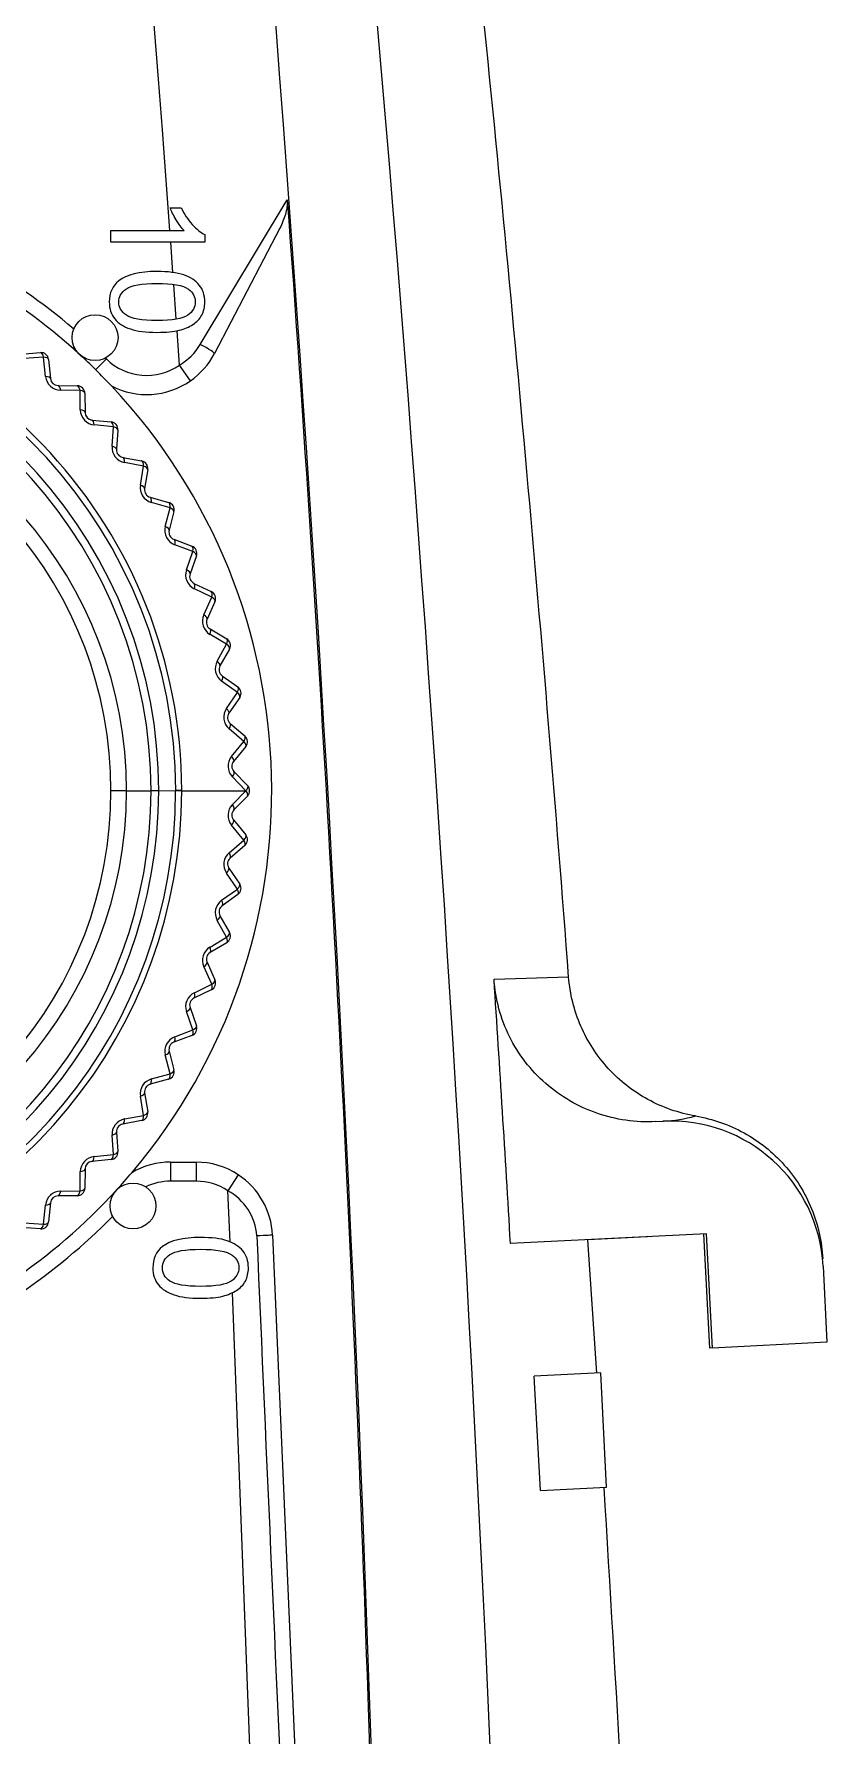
# Model space of a CAD drawing. Header units: millimetres. Extents: x -16130 to 36813, y -8099 to 27484.
# Drawn here: x 31220.14 to 31240.89, y 18324.54 to 18369.13 of the extents above; entities that cross this region are included whole.
import ezdxf

# ---------------------------------------------------------------- set-up
doc = ezdxf.new("R2010")
doc.units = ezdxf.units.MM
doc.header["$LTSCALE"] = 6

# ---------------------------------------------------------------- blocks, each defined once
blk = doc.blocks.new('140.096a')
at = {"color": 0}
for p, q in [((-51.877, 177.356), (-49.88, 177.457)), ((-49.88, 177.457), (-49.728, 174.461)), ((-49.728, 174.461), (-52.724, 174.309)), ((-49.727, 174.394), (-52.721, 174.237)), ((-49.731, 174.461), (-49.727, 174.394)), ((-52.724, 174.309), (-52.464, 169.175)), ((-55.661, 172.977), (-55.67, 173.159)), ((-52.645, 172.751), (-52.564, 171.197)), ((-46.083, 171.692), (-49.08, 171.54)), ((-45.996, 169.961), (-46.083, 171.692)), ((-49.074, 171.432), (-52.567, 171.197)), ((-49.08, 171.54), (-48.991, 169.794)), ((-46.078, 171.631), (-46.08, 171.631)), ((-46.077, 171.624), (-46.078, 171.631)), ((-59.392, 168.745), (-59.45, 170.698)), ((-45.996, 169.961), (-48.991, 169.794)), ((-52.686, 162.947), (-35.079, 163.716)), ((-76.02, 161.058), (-79.806, 163.333)), ((-79.069, 163.139), (-75.784, 161.429)), ((-64.828, 161.938), (-64.468, 162.29)), ((-64.188, 162.29), (-63.828, 161.938)), ((-38.079, 162.4), (-51.18, 161.898)), ((-67.341, 161.631), (-67.047, 162.04)), ((-66.903, 162.027), (-67.198, 161.616)), ((-66.484, 161.742), (-66.903, 162.027)), ((-66.772, 162.089), (-66.356, 161.805)), ((-66.091, 161.839), (-65.763, 162.221)), ((-65.62, 162.195), (-65.951, 161.812)), ((-65.228, 161.875), (-65.62, 162.195)), ((-65.484, 162.246), (-65.095, 161.927)), ((-64.328, 162.252), (-64.691, 161.898)), ((-64.328, 160.57), (-64.328, 162.252)), ((-63.965, 161.898), (-64.328, 162.252)), ((-63.562, 161.927), (-63.172, 162.246)), ((-63.036, 162.195), (-63.428, 161.875)), ((-62.705, 161.812), (-63.036, 162.195)), ((-62.894, 162.221), (-62.565, 161.839)), ((-62.301, 161.805), (-61.885, 162.089)), ((-61.754, 162.027), (-62.173, 161.742)), ((-61.458, 161.616), (-61.754, 162.027)), ((-61.61, 162.04), (-61.316, 161.631)), ((-54.269, 162.05), (-53.851, 161.775)), ((-52.512, 161.837), (-53.851, 161.775)), ((-69.28, 161.442), (-68.821, 161.234)), ((-68.567, 161.314), (-68.31, 161.748)), ((-68.165, 161.747), (-68.424, 161.312)), ((-67.723, 161.499), (-68.165, 161.747)), ((-68.04, 161.82), (-67.601, 161.573)), ((-61.055, 161.573), (-60.616, 161.82)), ((-60.491, 161.747), (-60.933, 161.499)), ((-60.232, 161.312), (-60.491, 161.747)), ((-60.346, 161.748), (-60.089, 161.314)), ((-59.835, 161.234), (-59.376, 161.442)), ((-78.895, 161.175), (-78.701, 161.175)), ((-78.701, 161.175), (-78.701, 158.716)), ((-70.483, 160.957), (-70.008, 160.79)), ((-69.761, 160.892), (-69.543, 161.346)), ((-69.399, 161.358), (-69.619, 160.902)), ((-68.937, 161.15), (-69.399, 161.358)), ((-59.258, 161.358), (-59.72, 161.15)), ((-59.038, 160.902), (-59.258, 161.358)), ((-59.113, 161.346), (-58.895, 160.892)), ((-58.649, 160.79), (-58.173, 160.957)), ((-54.599, 160.949), (-54.099, 160.949)), ((-54.599, 160.279), (-54.599, 160.949)), ((-54.099, 160.949), (-54.099, 160.279)), ((-79.6, 160.269), (-79.6, 160.56)), ((-79.002, 158.716), (-79.002, 160.632)), ((-75.476, 160.512), (-76.379, 160.449)), ((-75.066, 160.798), (-75.476, 160.512)), ((-70.914, 160.367), (-70.736, 160.839)), ((-70.594, 160.863), (-70.773, 160.39)), ((-70.115, 160.696), (-70.594, 160.863)), ((-64.332, 160.57), (-64.328, 160.57)), ((-64.332, 160.57), (-64.332, 160.412)), ((-64.328, 160.57), (-64.328, 160.412)), ((-58.063, 160.863), (-58.541, 160.696)), ((-57.883, 160.39), (-58.063, 160.863)), ((-57.92, 160.839), (-57.742, 160.367)), ((-77.903, 160.341), (-78.701, 160.283)), ((-76.681, 160.428), (-77.593, 160.363)), ((-72.017, 159.744), (-71.881, 160.229)), ((-71.741, 160.266), (-71.878, 159.779)), ((-71.25, 160.141), (-71.741, 160.266)), ((-71.639, 160.369), (-71.151, 160.244)), ((-64.329, 159.972), (-64.332, 160.412)), ((-64.328, 160.412), (-64.332, 160.412)), ((-57.506, 160.244), (-57.018, 160.369)), ((-56.915, 160.266), (-57.407, 160.141)), ((-56.778, 159.779), (-56.915, 160.266)), ((-56.775, 160.229), (-56.639, 159.744)), ((-54.599, 160.279), (-54.099, 160.279)), ((-72.739, 159.682), (-72.242, 159.601)), ((-64.329, 159.972), (-64.328, 159.972)), ((-64.329, 159.972), (-64.329, 159.769)), ((-64.328, 159.769), (-64.329, 159.769)), ((-64.328, 159.972), (-64.328, 159.769)), ((-64.328, 159.128), (-64.328, 159.769)), ((-56.414, 159.601), (-55.917, 159.682)), ((-73.061, 159.027), (-72.968, 159.522)), ((-72.832, 159.572), (-72.926, 159.074)), ((-72.332, 159.49), (-72.832, 159.572)), ((-55.824, 159.572), (-56.325, 159.49)), ((-55.73, 159.074), (-55.824, 159.572)), ((-55.688, 159.522), (-55.595, 159.027)), ((-78.701, 158.716), (-79.002, 158.716)), ((-74.039, 158.222), (-73.989, 158.723)), ((-73.858, 158.785), (-73.909, 158.28)), ((-73.353, 158.747), (-73.858, 158.785)), ((-73.775, 158.903), (-73.273, 158.865)), ((-64.328, 159.128), (-64.328, 158.717)), ((-55.384, 158.865), (-54.881, 158.903)), ((-54.798, 158.785), (-55.304, 158.747)), ((-54.748, 158.28), (-54.798, 158.785)), ((-54.667, 158.723), (-54.617, 158.222)), ((-53.879, 158.876), (-53.879, 158.876)), ((-75.355, 158.319), (-75.64, 158.601)), ((-74.943, 157.334), (-74.937, 157.838)), ((-74.812, 157.911), (-74.818, 157.404)), ((-74.305, 157.917), (-74.812, 157.911)), ((-74.739, 158.036), (-74.236, 158.041)), ((-54.421, 158.041), (-53.917, 158.036)), ((-53.844, 157.911), (-54.351, 157.917)), ((-53.838, 157.404), (-53.844, 157.911)), ((-53.719, 157.838), (-53.713, 157.334)), ((-75.181, 157.007), (-75.686, 156.957)), ((-75.686, 156.957), (-75.648, 156.451)), ((-75.624, 157.088), (-75.123, 157.138)), ((-53.533, 157.138), (-53.032, 157.088)), ((-52.97, 156.957), (-53.475, 157.007)), ((-53.009, 156.451), (-52.97, 156.957)), ((-75.766, 156.371), (-75.804, 156.874)), ((-52.852, 156.874), (-52.89, 156.371))]:
    blk.add_line(p, q, dxfattribs=at)
for centre in [(-53.451, 159.297), (-76.198, 158.304)]:
    blk.add_circle(centre, 0.6, dxfattribs=at)
for centre, radius, start, end in [((-51.675, 173.361), 4, 92.9, 182.9), ((-59.713, 172.949), 4.049, 3.169, 15.3314), ((7.482, -893.306), 1062.981, 90.89395, 99.283434), ((-355.451, 7158.159), 7002.173, 272.4783169, 272.6225428), ((-64.328, 147.427), 15.5, 49.7938, 133.1726), ((-52.599, 160.949), 2, 92.5, 146.6156), ((-65.611, 162.091), 0.2, 50.665, 139.335), ((-64.328, 162.147), 0.2, 45.665, 134.335), ((-63.045, 162.091), 0.2, 40.665, 129.335), ((-52.573, 161.089), 1.45, 93.7511, 151.7686), ((-68.138, 161.646), 0.2, 60.665, 149.335), ((-66.884, 161.923), 0.2, 55.665, 144.335), ((-66.243, 161.97), 0.2, 235.665, 319.335), ((-64.973, 162.188), 0.404, 230.8106, 314.1885), ((-64.968, 162.081), 0.2, 230.665, 314.335), ((-63.684, 162.188), 0.404, 225.8115, 309.1894), ((-63.688, 162.081), 0.2, 225.665, 309.335), ((-62.414, 161.97), 0.2, 220.665, 304.335), ((-61.772, 161.923), 0.2, 35.665, 124.335), ((-60.518, 161.646), 0.2, 30.665, 119.335), ((-52.599, 160.949), 2, 146.6156, 180), ((-76.707, 159.655), 2, 34.851, 62.5), ((-69.363, 161.259), 0.2, 65.665, 154.335), ((-67.526, 161.852), 0.404, 240.7927, 324.2006), ((-67.503, 161.747), 0.2, 240.665, 324.335), ((-66.257, 162.076), 0.404, 235.8029, 319.1935), ((-62.4, 162.076), 0.404, 220.8065, 304.1971), ((-61.13, 161.852), 0.404, 215.7994, 299.2073), ((-61.153, 161.747), 0.2, 215.665, 299.335), ((-59.294, 161.259), 0.2, 25.665, 114.335), ((-52.599, 160.949), 1.5, 146.6156, 180), ((-76.869, 159.669), 1.628, 31.1839, 58.5467), ((-70.549, 160.768), 0.2, 70.665, 159.335), ((-68.771, 161.518), 0.404, 245.7808, 329.2102), ((-68.739, 161.416), 0.2, 245.665, 329.335), ((-59.885, 161.518), 0.404, 210.7898, 294.2192), ((-59.917, 161.416), 0.2, 210.665, 294.335), ((-58.107, 160.768), 0.2, 20.665, 109.335), ((-64.322, 147.442), 13.128, 90.0429, 259.7499), ((-76.707, 159.655), 1.5, 315.3515, 34.851), ((-76.707, 159.655), 2, 332.4884, 34.851), ((-69.982, 161.077), 0.404, 250.7672, 334.2229), ((-69.942, 160.979), 0.2, 250.665, 334.335), ((-64.333, 147.444), 13.126, 11.1596, 89.977), ((-58.674, 161.077), 0.404, 205.7771, 289.2328), ((-58.715, 160.979), 0.2, 205.665, 289.335), ((-64.322, 147.449), 12.964, 90.0451, 259.2353), ((-71.688, 160.175), 0.2, 75.665, 164.335), ((-71.151, 160.533), 0.404, 255.7453, 339.2444), ((-71.101, 160.438), 0.2, 255.665, 339.335), ((-64.334, 147.45), 12.962, 11.1277, 89.9755), ((-57.506, 160.533), 0.404, 200.7556, 284.2547), ((-57.555, 160.438), 0.2, 200.665, 284.335), ((-56.968, 160.175), 0.2, 15.665, 104.335), ((-52.599, 160.279), 2, 180, 210.478), ((-52.599, 160.279), 1.5, 180, 205.6629), ((-64.309, 147.463), 12.509, 90.0888, 257.0271), ((-64.31, 147.465), 12.304, 90.086, 256.7477), ((-72.771, 159.485), 0.2, 80.665, 169.335), ((-72.267, 159.888), 0.403, 260.7224, 344.2671), ((-72.21, 159.798), 0.2, 260.665, 344.335), ((-64.343, 147.469), 12.502, 11.0002, 89.9327), ((-64.342, 147.471), 12.298, 10.993, 89.9341), ((-56.39, 159.888), 0.403, 195.7329, 279.2776), ((-56.447, 159.798), 0.2, 195.665, 279.335), ((-55.885, 159.485), 0.2, 10.665, 99.335), ((-64.328, 147.427), 15.5, 47.6149, 49.7938), ((-64.328, 147.427), 15.5, 133.1726, 135.3515), ((-64.319, 148.195), 10.932, 90.0469, 254.8925), ((-64.344, 148.151), 10.566, 89.9152, 254.2413), ((-73.79, 158.703), 0.2, 85.665, 174.335), ((-73.322, 159.149), 0.403, 265.7002, 349.2903), ((-73.258, 159.064), 0.2, 265.665, 349.335), ((-64.337, 148.196), 10.932, 285.1063, 89.9543), ((-64.312, 148.151), 10.566, 285.7566, 90.087), ((-55.334, 159.149), 0.403, 190.7097, 274.2998), ((-55.399, 159.064), 0.2, 190.665, 274.335), ((-54.866, 158.703), 0.2, 5.665, 94.335), ((-64.328, 147.427), 15.5, 47.5, 47.6149), ((-64.328, 147.427), 15.5, 20.5, 47.5), ((-64.328, 147.427), 15.9, 22.5259, 45.4741), ((-64.328, 147.427), 15.5, 135.3515, 137.5), ((-64.328, 147.427), 15.9, 135.3515, 135.4741), ((-74.31, 158.32), 0.403, 270.6797, 354.3137), ((-54.347, 158.32), 0.403, 185.6863, 269.3203), ((-64.328, 147.427), 15.5, 137.5, 164.5), ((-74.737, 157.836), 0.2, 90.665, 179.335), ((-74.238, 158.241), 0.2, 270.665, 354.335), ((-54.418, 158.241), 0.2, 185.665, 269.335), ((-53.919, 157.836), 0.2, 0.665, 89.335), ((-64.328, 147.427), 15.9, 139.5259, 162.4741), ((-75.221, 157.408), 0.403, 275.6571, 359.3411), ((-53.435, 157.408), 0.403, 180.6589, 264.3429), ((-75.605, 156.889), 0.2, 95.665, 184.335), ((-75.143, 157.337), 0.2, 275.665, 359.335), ((-53.514, 157.337), 0.2, 180.665, 264.335), ((-53.052, 156.889), 0.2, 355.665, 84.335)]:
    blk.add_arc(centre, radius, start, end, dxfattribs=at)
for centre, major_axis, ratio, start_param, end_param in [((-52.664, 162.448), (-0.022, 0.5), 0.000475, 0, 1.393642), ((-68.138, 161.646), (0.098, 0.174), 0.394854, 0, 1.186275), ((-66.884, 161.923), (-0.162, 0.117), 0.394442, 5.095982, 6.283185), ((-66.884, 161.923), (0.113, 0.165), 0.39434, 0, 1.187085), ((-65.939, 161.709), (-0.152, 0.13), 0.380134, 5.100687, 6.283185), ((-65.611, 162.091), (-0.152, 0.13), 0.393901, 5.095773, 6.283185), ((-65.611, 162.091), (0.127, 0.155), 0.394061, 0, 1.187598), ((-65.222, 161.772), (0.127, 0.155), 0.380115, 0, 1.1826), ((-64.688, 161.795), (-0.14, 0.143), 0.379999, 5.10067, 6.283185), ((-63.968, 161.795), (0.14, 0.143), 0.379999, 0, 1.182515), ((-63.435, 161.772), (-0.127, 0.155), 0.380115, 5.100585, 6.283185), ((-63.045, 162.091), (-0.127, 0.155), 0.394061, 5.095587, 6.283185), ((-63.045, 162.091), (0.152, 0.13), 0.393901, 0, 1.187412), ((-62.717, 161.709), (0.152, 0.13), 0.380134, 0, 1.182499), ((-61.772, 161.923), (-0.113, 0.165), 0.39434, 5.0961, 6.283185), ((-61.772, 161.923), (0.162, 0.117), 0.394442, 0, 1.187203), ((-60.518, 161.646), (-0.098, 0.174), 0.394854, 5.096911, 6.283185), ((-76.014, 160.985), (0.231, 0.444), 0.076639, 0, 1.446333), ((-69.363, 161.259), (0.082, 0.182), 0.395751, 0, 1.185408), ((-68.138, 161.646), (-0.172, 0.102), 0.395308, 5.096385, 6.283185), ((-67.699, 161.399), (0.098, 0.174), 0.380092, 0, 1.181809), ((-67.178, 161.514), (-0.162, 0.117), 0.380568, 5.100618, 6.283185), ((-66.468, 161.639), (0.113, 0.165), 0.380094, 0, 1.182313), ((-62.188, 161.639), (-0.113, 0.165), 0.380094, 5.100872, 6.283185), ((-61.478, 161.514), (0.162, 0.117), 0.380568, 0, 1.182568), ((-60.957, 161.399), (-0.098, 0.174), 0.380092, 5.101376, 6.283185), ((-60.518, 161.646), (0.172, 0.102), 0.395308, 0, 1.1868), ((-59.294, 161.259), (-0.082, 0.182), 0.395751, 5.097777, 6.283185), ((-70.549, 160.768), (0.066, 0.189), 0.397055, 0, 1.184623), ((-69.363, 161.259), (-0.18, 0.087), 0.39628, 5.097164, 6.283185), ((-68.904, 161.052), (0.082, 0.182), 0.38029, 0, 1.181325), ((-68.395, 161.212), (-0.172, 0.102), 0.381096, 5.100666, 6.283185), ((-60.261, 161.212), (0.172, 0.102), 0.381096, 0, 1.182519), ((-59.752, 161.052), (-0.082, 0.182), 0.38029, 5.101861, 6.283185), ((-59.294, 161.259), (0.18, 0.087), 0.39628, 0, 1.186022), ((-58.107, 160.768), (-0.066, 0.189), 0.397055, 5.098562, 6.283185), ((-70.549, 160.768), (-0.187, 0.071), 0.39723, 5.098359, 6.283185), ((-70.074, 160.601), (0.066, 0.189), 0.380829, 0, 1.181087), ((-69.581, 160.805), (-0.18, 0.087), 0.381486, 5.101024, 6.283185), ((-59.075, 160.805), (0.18, 0.087), 0.381486, 0, 1.182161), ((-58.582, 160.601), (-0.066, 0.189), 0.380829, 5.102099, 6.283185), ((-58.107, 160.768), (0.187, 0.071), 0.39723, 0, 1.184826), ((-71.688, 160.175), (-0.193, 0.054), 0.398532, 5.099445, 6.283185), ((-71.688, 160.175), (0.05, 0.194), 0.398301, 0, 1.183472), ((-71.2, 160.05), (0.05, 0.194), 0.381293, 0, 1.180697), ((-70.727, 160.297), (-0.187, 0.071), 0.381784, 5.101568, 6.283185), ((-57.929, 160.297), (0.187, 0.071), 0.381784, 0, 1.181617), ((-57.456, 160.05), (-0.05, 0.194), 0.381293, 5.102488, 6.283185), ((-56.968, 160.175), (-0.05, 0.194), 0.398301, 5.099713, 6.283185), ((-56.968, 160.175), (0.193, 0.054), 0.398532, 0, 1.18374), ((-72.771, 159.485), (0.032, 0.197), 0.399512, 0, 1.182105), ((-72.274, 159.403), (0.032, 0.197), 0.381593, 0, 1.180116), ((-71.824, 159.69), (-0.193, 0.054), 0.382342, 5.101873, 6.283185), ((-56.832, 159.69), (0.193, 0.054), 0.382342, 0, 1.181312), ((-56.382, 159.403), (-0.032, 0.197), 0.381593, 5.103069, 6.283185), ((-55.885, 159.485), (-0.032, 0.197), 0.399512, 5.10108, 6.283185), ((-72.771, 159.485), (-0.197, 0.037), 0.400042, 5.100464, 6.283185), ((-55.885, 159.485), (0.197, 0.037), 0.400042, 0, 1.182722), ((-73.79, 158.703), (-0.199, 0.02), 0.401484, 5.101559, 6.283185), ((-73.79, 158.703), (0.015, 0.199), 0.400789, 0, 1.180817), ((-73.288, 158.665), (0.015, 0.199), 0.381882, 0, 1.179616), ((-72.865, 158.99), (-0.197, 0.037), 0.382932, 5.1021, 6.283185), ((-55.792, 158.99), (0.197, 0.037), 0.382932, 0, 1.181085), ((-55.368, 158.665), (-0.015, 0.199), 0.381882, 5.10357, 6.283185), ((-54.866, 158.703), (-0.015, 0.199), 0.400789, 5.102369, 6.283185), ((-54.866, 158.703), (0.199, 0.02), 0.401484, 0, 1.181627), ((-73.84, 158.202), (-0.199, 0.02), 0.383285, 5.10242, 6.283185), ((-54.816, 158.202), (0.199, 0.02), 0.383285, 0, 1.180765), ((-74.737, 157.836), (-0.2, 0.002), 0.402575, 5.102854, 6.283185), ((-74.737, 157.836), (-0.002, 0.2), 0.402214, 0, 1.17991), ((-74.233, 157.841), (-0.002, 0.2), 0.382301, 0, 1.179478), ((-54.423, 157.841), (0.002, 0.2), 0.382301, 5.103708, 6.283185), ((-53.919, 157.836), (0.002, 0.2), 0.402214, 5.103276, 6.283185), ((-53.919, 157.836), (0.2, 0.002), 0.402575, 0, 1.180331), ((-74.743, 157.332), (-0.2, 0.002), 0.383186, 5.102933, 6.283185), ((-53.913, 157.332), (0.2, 0.002), 0.383186, 0, 1.180252), ((-75.605, 156.889), (-0.199, -0.015), 0.403473, 5.103959, 6.283185), ((-75.605, 156.889), (-0.02, 0.199), 0.403424, 0, 1.17917), ((-75.103, 156.939), (-0.02, 0.199), 0.382728, 0, 1.1797), ((-53.553, 156.939), (0.02, 0.199), 0.382728, 5.103485, 6.283185), ((-53.052, 156.889), (0.02, 0.199), 0.403424, 5.104015, 6.283185), ((-53.052, 156.889), (0.199, -0.015), 0.403473, 0, 1.179227)]:
    blk.add_ellipse(centre, major_axis=major_axis, ratio=ratio, start_param=start_param, end_param=end_param, dxfattribs=at)
for points, knots in [([(-55.808, 174.019), (-55.733, 174.468), (-55.584, 174.891), (-55.143, 175.688), (-54.863, 176.038), (-54.183, 176.643), (-53.801, 176.881), (-52.959, 177.226), (-52.522, 177.323), (-52.067, 177.346)], [0, 0, 0, 0, 0.25, 0.25, 0.5, 0.5, 0.75, 0.75, 1, 1, 1, 1]), ([(-55.808, 174.019), (-55.845, 173.802), (-55.901, 173.585), (-56.046, 173.166), (-56.135, 172.965), (-56.346, 172.578), (-56.469, 172.392), (-56.742, 172.043), (-56.892, 171.881), (-57.217, 171.585), (-57.394, 171.448), (-57.767, 171.207), (-57.961, 171.103), (-58.365, 170.928), (-58.576, 170.857), (-59.008, 170.75), (-59.227, 170.715), (-59.45, 170.698)], [0, 0, 0, 0, 0.125, 0.125, 0.25, 0.25, 0.375, 0.375, 0.5, 0.5, 0.625, 0.625, 0.75, 0.75, 0.875, 0.875, 1, 1, 1, 1]), ([(-55.661, 172.977), (-55.647, 172.714), (-55.659, 172.455), (-55.732, 171.942), (-55.794, 171.685), (-55.965, 171.192), (-56.073, 170.956), (-56.334, 170.507), (-56.488, 170.292), (-56.831, 169.901), (-57.02, 169.723), (-57.433, 169.405), (-57.657, 169.265), (-58.354, 168.919), (-58.868, 168.779), (-59.392, 168.745)], [0, 0, 0, 0, 0.125, 0.125, 0.25, 0.25, 0.375, 0.375, 0.5, 0.5, 0.625, 0.625, 0.75, 0.75, 1, 1, 1, 1]), ([(-59.45, 170.698), (-68.279, 170.028), (-77.1, 169.241), (-94.728, 167.436), (-103.532, 166.417), (-129.886, 163.016), (-147.387, 160.288), (-164.822, 157.098)], [0, 0, 0, 0, 0.25, 0.25, 0.5, 0.5, 1, 1, 1, 1]), ([(-79.806, 163.333), (-68.04, 164.197), (-56.261, 164.853), (-32.683, 165.749), (-20.89, 165.989), (-9.093, 166.021)], [0, 0, 0, 0, 0.5, 0.5, 1, 1, 1, 1]), ([(-79.806, 163.333), (-79.677, 163.343), (-79.549, 163.321), (-79.302, 163.249), (-79.184, 163.199), (-79.069, 163.139)], [0, 0, 0, 0, 0.5, 0.5, 1, 1, 1, 1]), ([(-64.468, 162.29), (-64.464, 162.293), (-64.456, 162.299), (-64.441, 162.301), (-64.426, 162.3), (-64.403, 162.295), (-64.37, 162.281), (-64.341, 162.261), (-64.328, 162.252)], [0, 0, 0, 0, 0.16107, 0.298273, 0.411429, 0.500713, 0.785745, 1, 1, 1, 1]), ([(-64.188, 162.29), (-64.2, 162.301), (-64.219, 162.303), (-64.269, 162.29), (-64.298, 162.274), (-64.328, 162.252)], [0, 0, 0, 0, 0.5, 0.5, 1, 1, 1, 1]), ([(-52.626, 161.065), (-52.626, 161.354), (-52.597, 161.587), (-52.539, 161.765), (-52.48, 161.942), (-52.39, 162.077), (-52.273, 162.173), (-52.157, 162.269), (-52.008, 162.315), (-51.831, 162.316), (-51.699, 162.318), (-51.583, 162.289), (-51.484, 162.237), (-51.384, 162.184), (-51.303, 162.106), (-51.176, 161.908), (-51.126, 161.786), (-51.088, 161.644), (-51.051, 161.501), (-51.033, 161.307), (-51.033, 160.778), (-51.062, 160.546), (-51.123, 160.37), (-51.183, 160.193), (-51.269, 160.056), (-51.386, 159.96), (-51.503, 159.864), (-51.652, 159.816), (-52.067, 159.816), (-52.251, 159.901), (-52.386, 160.069), (-52.549, 160.272), (-52.626, 160.606), (-52.626, 161.065)], [0, 0, 0, 0, 0.105657, 0.105657, 0.105657, 0.179329, 0.179329, 0.179329, 0.250134, 0.250134, 0.250134, 0.303755, 0.303755, 0.303755, 0.35849, 0.35849, 0.413225, 0.413225, 0.413225, 0.501273, 0.501273, 0.605275, 0.605275, 0.605275, 0.678973, 0.678973, 0.678973, 0.750321, 0.750321, 0.84437, 0.84437, 0.84437, 1, 1, 1, 1]), ([(-52.317, 161.066), (-52.317, 160.663), (-52.27, 160.396), (-52.177, 160.264), (-52.083, 160.13), (-51.967, 160.065), (-51.692, 160.065), (-51.578, 160.13), (-51.484, 160.264), (-51.39, 160.397), (-51.344, 160.664), (-51.344, 161.468), (-51.39, 161.737), (-51.484, 161.869), (-51.578, 162), (-51.694, 162.067), (-51.971, 162.067), (-52.081, 162.009), (-52.164, 161.892), (-52.268, 161.745), (-52.317, 161.468), (-52.317, 161.066)], [0, 0, 0, 0, 0.165996, 0.165996, 0.165996, 0.249393, 0.249393, 0.333783, 0.333783, 0.333783, 0.499812, 0.499812, 0.66584, 0.66584, 0.66584, 0.748293, 0.748293, 0.828829, 0.828829, 0.828829, 1, 1, 1, 1]), ([(-79.6, 160.56), (-79.433, 160.638), (-79.287, 160.734), (-79.036, 160.959), (-78.947, 161.068), (-78.895, 161.175)], [0, 0, 0, 0, 0.5, 0.5, 1, 1, 1, 1]), ([(-77.93, 159.924), (-77.93, 160.213), (-77.899, 160.446), (-77.84, 160.623), (-77.781, 160.801), (-77.692, 160.936), (-77.575, 161.032), (-77.458, 161.127), (-77.311, 161.174), (-77.132, 161.175), (-77.002, 161.176), (-76.886, 161.147), (-76.787, 161.095), (-76.687, 161.043), (-76.606, 160.965), (-76.541, 160.866), (-76.477, 160.767), (-76.427, 160.645), (-76.391, 160.503), (-76.355, 160.359), (-76.336, 160.166), (-76.336, 159.637), (-76.365, 159.404), (-76.424, 159.229), (-76.483, 159.051), (-76.571, 158.914), (-76.688, 158.818), (-76.804, 158.723), (-76.953, 158.675), (-77.368, 158.675), (-77.554, 158.76), (-77.687, 158.927), (-77.85, 159.131), (-77.93, 159.465), (-77.93, 159.924)], [0, 0, 0, 0, 0.105699, 0.105699, 0.105699, 0.179378, 0.179378, 0.179378, 0.2502, 0.2502, 0.2502, 0.303585, 0.303585, 0.303585, 0.354312, 0.354312, 0.354312, 0.41316, 0.41316, 0.41316, 0.501184, 0.501184, 0.605159, 0.605159, 0.605159, 0.678895, 0.678895, 0.678895, 0.750261, 0.750261, 0.844335, 0.844335, 0.844335, 1, 1, 1, 1]), ([(-79.002, 160.632), (-79.074, 160.562), (-79.168, 160.493), (-79.285, 160.425), (-79.403, 160.356), (-79.507, 160.303), (-79.6, 160.269)], [0, 0, 0, 0, 0.500145, 0.500145, 0.500145, 1, 1, 1, 1]), ([(-77.619, 159.925), (-77.619, 159.522), (-77.572, 159.255), (-77.479, 159.123), (-77.385, 158.989), (-77.27, 158.924), (-76.995, 158.924), (-76.88, 158.989), (-76.785, 159.123), (-76.692, 159.255), (-76.645, 159.523), (-76.645, 160.327), (-76.693, 160.596), (-76.785, 160.728), (-76.879, 160.86), (-76.995, 160.926), (-77.274, 160.926), (-77.383, 160.868), (-77.466, 160.75), (-77.57, 160.603), (-77.619, 160.327), (-77.619, 159.925)], [0, 0, 0, 0, 0.165986, 0.165986, 0.165986, 0.250371, 0.250371, 0.333763, 0.333763, 0.333763, 0.499755, 0.499755, 0.665747, 0.665747, 0.665747, 0.747765, 0.747765, 0.82883, 0.82883, 0.82883, 1, 1, 1, 1])]:
    blk.add_open_spline(points, degree=3, knots=knots, dxfattribs=at)
for points in [[(-14.814, 173.095), (-25.247, 172.766), (-35.669, 172.276), (-46.08, 171.624)], [(-52.464, 169.175), (-54.774, 169.04), (-57.084, 168.896), (-59.392, 168.745)], [(-163.666, 153.667), (-112.552, 161.77), (-60.845, 165.919), (-9.093, 166.058)], [(-79.002, 160.261), (-107.185, 158.21), (-135.241, 154.973), (-163.171, 150.546)]]:
    blk.add_open_spline(points, degree=3, dxfattribs=at)

msp = doc.modelspace()

# ---------------------------------------------------------------- block references
at = {"color": 4, "rotation": 269.9999999632163}
msp.add_blockref('140.096a', (31063.43586, 18284.97582), dxfattribs=at)

doc.saveas('drawing.dxf')
